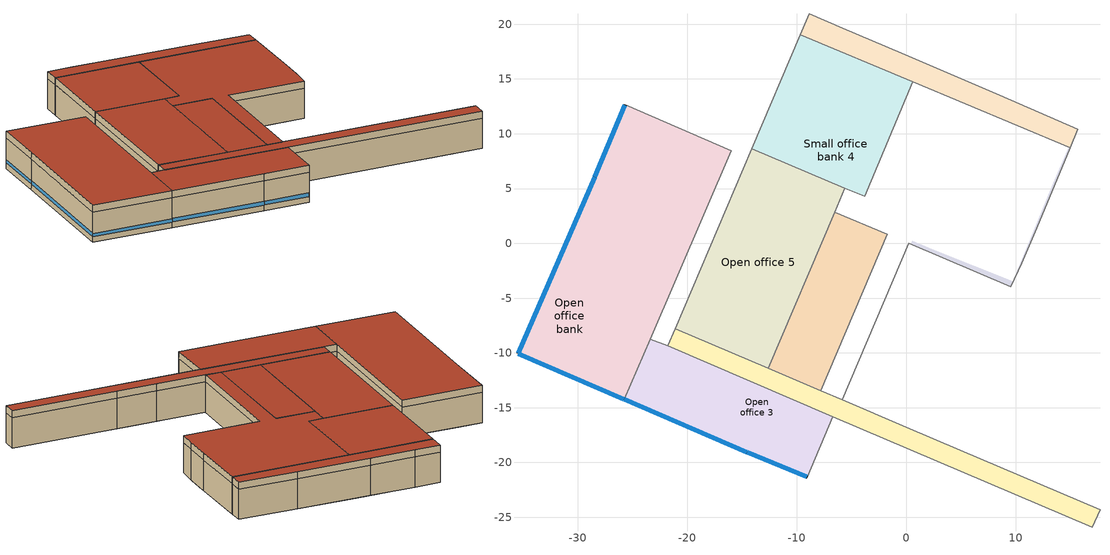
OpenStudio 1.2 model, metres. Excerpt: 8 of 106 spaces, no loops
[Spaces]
Open office bank
 floor to Bank of small office: -30.69,0.87 -26.68,-0.77 -29.69,-7.69 -24.01,-10.2 -25.7,-14.12 -35.44,-10.07 z4.88
 floor ground: -35.44,-10.07 -25.7,-14.12 -25.75,-14.24 z4.88; -25.67,12.63 -22.85,11.41 -24.47,6.9 -27.61,8.03 z4.88
 floor to 116: -25.79,-2.12 -24.07,-2.79 -21.33,-3.94 -23.44,-8.85 -27.94,-6.97 z4.88
 floor to Legal office: -22.85,11.41 -18.76,9.66 -20.03,6.74 -20.06,6.66 -21.25,3.9 -24.33,4.96 -28.2,6.62 -27.61,8.03 -24.47,6.9 z4.88
 floor to 127: -18.76,9.66 -15.98,8.46 -17.2,5.64 -17.37,5.71 -20.06,6.66 -20.03,6.74 z4.88
 floor to Legal corridor: -24.33,4.96 -21.25,3.9 -21.6,2.92 -18.96,1.83 -19.87,-0.4 -22.62,0.73 -24.07,-2.79 -25.79,-2.12 -27.94,-6.97 -23.44,-8.85 -24.01,-10.2 -29.69,-7.69 -26.68,-0.77 z4.88
 floor to 111: -28.2,6.62 -24.33,4.96 -26.68,-0.77 -30.69,0.87 -28.44,6.06 z4.88
 floor to Sm office: -20.06,6.66 -17.37,5.71 -18.96,1.83 -21.6,2.92 -21.25,3.9 z4.88
 floor to Courtroom 1: -17.37,5.71 -17.2,5.64 -21.33,-3.94 -19.87,-0.4 z4.88
 floor to 120: -22.62,0.73 -19.87,-0.4 -21.33,-3.94 -24.07,-2.79 z4.88
 wall outside: -25.67,12.63 -28.44,6.06 -35.44,-10.07 -25.75,-14.24 z4.88:8.84; -25.67,12.63 -28.44,6.06 -35.44,-10.07 -25.75,-14.24 z8.84:9.75
 wall to Small office bank: -15.98,8.46 -25.67,12.63 z4.88:8.84; -15.98,8.46 -25.67,12.63 z8.84:9.75
 wall to Corridor 7: -23.39,-8.75 -15.98,8.46 z4.88:8.84; -23.39,-8.75 -15.98,8.46 z8.84:9.75
 wall to Open office 3: -25.75,-14.24 -23.39,-8.75 z4.88:8.84; -25.75,-14.24 -23.39,-8.75 z8.84:9.75
 window (Dbl Blue 6mm/6mm Air): -28.45,6.03 -35.43,-10.04 / -25.69,12.6 -28.42,6.1 / -35.41,-10.08 -25.79,-14.22 z5.64:6.04
 roof outside: -28.44,6.06 -35.44,-10.07 -25.75,-14.24 -23.39,-8.75 -15.98,8.46 -25.67,12.63 z9.75
Open office 3
 floor to Bank of small office: -24.01,-10.2 -15.45,-13.98 -17.1,-17.71 -25.7,-14.12 z4.88
 floor to 116: -23.39,-8.75 -21.76,-9.35 -16.01,-11.83 -16.06,-11.93 -23.44,-8.85 z4.88
 floor to Legal corridor: -23.44,-8.85 -16.06,-11.93 -13.4,-13.12 -13.34,-12.98 -6.72,-15.84 -7.88,-18.58 -13.33,-16.25 -14.54,-19.06 -17.1,-17.71 -15.45,-13.98 -24.01,-10.2 z4.88
 floor ground: -25.7,-14.12 -17.1,-17.71 -14.54,-19.06 -25.75,-14.24 z4.88; -13.33,-16.25 -7.88,-18.58 -9.05,-21.34 -14.54,-19.06 z4.88
 floor to Judges chambers: -16.01,-11.83 -13.34,-12.98 -13.4,-13.12 -16.06,-11.93 z4.88
 wall outside: -25.75,-14.24 -14.54,-19.06 -9.05,-21.34 z4.88:8.84; -25.75,-14.24 -14.54,-19.06 -9.05,-21.34 z8.84:9.75
 wall to Corridor 7: -21.76,-9.35 -23.39,-8.75 z4.88:8.84; -21.76,-9.35 -23.39,-8.75 z8.84:9.75
 wall to Corridor 4: -6.72,-15.84 -21.76,-9.35 z4.88:8.84; -6.72,-15.84 -21.76,-9.35 z8.84:9.75
 wall to Small office bank 2: -9.05,-21.34 -6.72,-15.84 z4.88:8.84; -9.05,-21.34 -6.72,-15.84 z8.84:9.75
 window (Dbl Blue 6mm/6mm Air): -14.51,-19.08 -9.09,-21.32 / -25.72,-14.25 -14.58,-19.05 z5.64:6.11
 roof outside: -25.75,-14.24 -14.54,-19.06 -9.05,-21.34 -6.72,-15.84 -21.76,-9.35 -23.39,-8.75 z9.75
Corridor 4
 floor to Small office 3: 3.51,-18.28 10.95,-21.44 10.25,-23.06 2.82,-19.9 z4.88
 floor to Storage 1: 10.95,-21.44 17.68,-24.31 16.99,-25.92 10.25,-23.06 z4.88
 floor to Corridor 1: -5.86,-14.29 -1.63,-16.09 -2.31,-17.71 -6.54,-15.92 -5.9,-14.39 z4.88
 floor to Waiting area: -1.63,-16.09 3.51,-18.28 2.82,-19.9 -2.31,-17.71 z4.88
 floor to 116: -21.1,-7.8 -15.3,-10.27 -16.01,-11.83 -21.76,-9.35 z4.88
 floor to Legal corridor: -12.7,-11.45 -5.9,-14.39 -6.54,-15.92 -6.72,-15.84 -13.34,-12.98 z4.88
 floor to Restroom 1: -12.72,-11.37 -12.19,-11.6 -10.84,-12.17 -10.87,-12.24 -12.7,-11.45 z4.88
 floor to Small office 5: -10.84,-12.17 -5.86,-14.29 -5.9,-14.39 -10.87,-12.24 z4.88
 floor to Judges chambers: -15.3,-10.27 -12.72,-11.37 -12.7,-11.45 -13.34,-12.98 -16.01,-11.83 z4.88
 wall to Small office bank 2: -6.72,-15.84 16.99,-25.92 z4.88:8.84; -6.72,-15.84 16.99,-25.92 z8.84:9.75
 wall to Corridor 7: -21.1,-7.8 -21.76,-9.35 z4.88:8.84; -21.1,-7.8 -21.76,-9.35 z8.84:9.75
 wall to Open office 5: -12.61,-11.42 -21.1,-7.8 z4.88:8.84; -12.61,-11.42 -21.1,-7.8 z8.84:9.75
 wall to Small office 7: -7.8,-13.47 -12.61,-11.42 z4.88:8.84; -7.8,-13.47 -12.61,-11.42 z8.84:9.75
 wall to Upstairs corridor: -5.86,-14.29 -7.8,-13.47 z4.88:8.84; -5.86,-14.29 -7.8,-13.47 z8.84:9.75
 wall to Open office 8: 0.01,-16.79 -5.86,-14.29 z4.88:8.84; 0.01,-16.79 -5.86,-14.29 z8.84:9.75
 wall to Break room 3: 4.93,-18.88 0.01,-16.79 z4.88:8.84; 4.93,-18.88 0.01,-16.79 z8.84:9.75
 wall to Small office 12: 17.68,-24.31 4.93,-18.88 z4.88:8.84; 17.68,-24.31 4.93,-18.88 z8.84:9.75
 wall to Corridor 3: 16.99,-25.92 17.68,-24.31 z4.88:8.84; 16.99,-25.92 17.68,-24.31 z8.84:9.75
 roof outside: 17.68,-24.31 4.93,-18.88 0.01,-16.79 -5.86,-14.29 -7.8,-13.47 -12.61,-11.42 -21.1,-7.8 -21.76,-9.35 -6.72,-15.84 16.99,-25.92 z9.75
Small office bank 4
 floor to Service section: -9.68,19.03 0.59,14.74 0.33,14.11 -0.82,11.46 -11.03,15.86 z4.88
 floor to 127: -11.87,13.88 -8.98,12.61 -11.16,7.37 -14.11,8.62 z4.88
 floor to Installation officer: -8.98,12.61 -1.67,9.49 -3.89,4.35 -5.59,5.01 -11.16,7.37 z4.88
 floor to Hallway 1: -11.03,15.86 -0.82,11.46 -1.67,9.49 -8.98,12.61 -11.87,13.88 z4.88
 floor to Central 2 story lobby: 0.33,14.11 -3.77,4.3 -3.89,4.35 z4.88
 wall to Corridor 6: 0.59,14.74 -9.68,19.03 z4.88:8.84; 0.59,14.74 -9.68,19.03 z8.84:9.75
 wall to Upstairs corridor: -5.59,5.01 -3.77,4.3 0.59,14.74 z4.88:8.84; -5.59,5.01 -3.77,4.3 0.59,14.74 z8.84:9.75
 wall to Open office 5: -14.11,8.62 -5.59,5.01 z4.88:8.84; -14.11,8.62 -5.59,5.01 z8.84:9.75
 wall to Corridor 7: -9.68,19.03 -14.11,8.62 z4.88:8.84; -9.68,19.03 -14.11,8.62 z8.84:9.75
 roof outside: -14.11,8.62 -5.59,5.01 -3.77,4.3 0.59,14.74 -9.68,19.03 z9.75
Open office 5
 floor to 116: -19.75,-4.64 -13.89,-7.21 -15.3,-10.27 -21.1,-7.8 z4.88
 floor to 127: -14.11,8.62 -11.16,7.37 -12.66,3.78 -15.65,5.01 z4.88
 floor to Installation officer: -11.16,7.37 -5.59,5.01 -7.13,1.4 -12.66,3.78 z4.88
 floor to Courtroom 1: -15.65,5.01 -12.66,3.78 -7.13,1.4 -11.38,-8.52 -13.89,-7.21 -19.75,-4.64 z4.88
 floor to Restroom 1: -13.89,-7.21 -11.38,-8.52 -12.61,-11.42 -12.72,-11.37 z4.88
 floor to Judges chambers: -13.89,-7.21 -12.72,-11.37 -15.3,-10.27 z4.88
 wall to Corridor 7: -14.11,8.62 -21.1,-7.8 z4.88:8.84; -14.11,8.62 -21.1,-7.8 z8.84:9.75
 wall to Upstairs corridor: -6.51,2.85 -5.59,5.01 z4.88:8.84; -6.51,2.85 -5.59,5.01 z8.84:9.75
 wall to Small office 7: -12.61,-11.42 -6.51,2.85 z4.88:8.84; -12.61,-11.42 -6.51,2.85 z8.84:9.75
 roof outside: -12.61,-11.42 -6.51,2.85 -5.59,5.01 -14.11,8.62 -21.1,-7.8 z9.75
Small office 7
 floor to Deliberation: -4.85,2.14 -1.72,0.81 -4.34,-5.34 -7.22,-4.17 -7.56,-4.12 -5.48,0.69 z4.88
 floor to Installation officer: -6.51,2.85 -4.85,2.14 -5.48,0.69 -7.13,1.4 z4.88
 floor to Courtroom 1: -7.13,1.4 -5.48,0.69 -7.56,-4.12 -9.18,-8.17 -9.74,-9.37 -11.38,-8.52 z4.88
 floor to Restroom 1: -11.38,-8.52 -9.74,-9.37 -10.84,-12.17 -12.61,-11.42 z4.88
 floor to Break room 2: -7.56,-4.12 -7.22,-4.17 -4.34,-5.34 -6.1,-9.48 -9.18,-8.17 z4.88
 floor to Small office 5: -9.18,-8.17 -6.1,-9.48 -7.8,-13.47 -10.84,-12.17 -9.74,-9.37 z4.88
 wall to Upstairs corridor: -7.8,-13.47 -1.72,0.81 -6.51,2.85 z4.88:8.84; -7.8,-13.47 -1.72,0.81 -6.51,2.85 z8.84:9.75
 roof outside: -12.61,-11.42 -7.8,-13.47 -1.72,0.81 -6.51,2.85 z9.75
Upstairs corridor
 floor to Corridor 1: 0.55,0.25 2.37,-0.54 2.23,-0.87 0.4,-0.09 z4.88
 floor to 171: 11.63,1.15 11.78,1.08 10.53,-1.83 10.09,-2.76 10.02,-2.73 z4.88
 floor to Mech room: 2.37,-0.54 9.72,-3.45 9.5,-3.96 2.23,-0.87 z4.88
 floor to Rm 151: 14.82,8.79 14.95,8.74 13.45,5.12 13.3,5.18 z4.88
 floor to Travel office: 13.3,5.18 13.45,5.12 11.92,1.39 11.78,1.08 11.63,1.15 z4.88
 wall to Corridor 6: 14.95,8.74 0.59,14.74 z4.88:8.84; 14.95,8.74 0.59,14.74 z8.84:9.75
 wall to Open office 7: 11.92,1.39 14.95,8.74 z4.88:8.84; 11.92,1.39 14.95,8.74 z8.84:9.75
 wall to Open office 8: -5.86,-14.29 0.21,-0.01 9.52,-3.97 10.53,-1.83 11.92,1.39 z4.88:8.84; -5.86,-14.29 0.21,-0.01 9.52,-3.97 10.53,-1.83 11.92,1.39 z8.84:9.75
 roof outside: -5.86,-14.29 0.21,-0.01 9.52,-3.97 10.53,-1.83 11.92,1.39 14.95,8.74 0.59,14.74 -3.77,4.3 -5.59,5.01 -6.51,2.85 -1.72,0.81 -7.8,-13.47 z9.75
Corridor 6
 floor to Rm 151: 15.03,9.28 15.15,9.23 14.95,8.74 14.82,8.79 z4.88
 floor to Service section: -8.86,20.96 1.39,16.56 0.59,14.74 -9.68,19.03 z4.88
 floor to Central 2 story lobby: 1.39,16.56 8.54,13.5 15.64,10.39 15.15,9.23 15.03,9.28 14.82,8.79 0.59,14.74 z4.88
 wall to Corridor 7: -8.86,20.96 -9.68,19.03 z4.88:8.84; -8.86,20.96 -9.68,19.03 z8.84:9.75
 wall to Small office 9: -5.8,19.65 -8.86,20.96 z4.88:8.84; -5.8,19.65 -8.86,20.96 z8.84:9.75
 wall to Open office 6: -0.4,17.33 -5.8,19.65 z4.88:8.84; -0.4,17.33 -5.8,19.65 z8.84:9.75
 wall to Upstairs restroom: 8.54,13.5 -0.4,17.33 z4.88:8.84; 8.54,13.5 -0.4,17.33 z8.84:9.75
 wall to Small office 11: 15.64,10.39 8.54,13.5 z4.88:8.84; 15.64,10.39 8.54,13.5 z8.84:9.75
 wall to Open office 7: 14.95,8.74 15.64,10.39 z4.88:8.84; 14.95,8.74 15.64,10.39 z8.84:9.75
 roof outside: 15.64,10.39 8.54,13.5 -0.4,17.33 -5.8,19.65 -8.86,20.96 -9.68,19.03 0.59,14.74 14.95,8.74 z9.75
[Site]
Building 662 final: Latitude {deg}=30.067; Longitude {deg}=-85.567; Time Zone {hr}=-6; Elevation {m}=5
[SizingPeriod:DesignDay] Barometric Pressure {Pa}=101241; Sky Clearness=0; Rain Indicator=0; Snow Indicator=0; Day of Month=21; Daylight Saving Time Indicator=0; Dry-Bulb Temperature Range Modifier Type=DefaultMultipliers
Name | Maximum Dry-Bulb Temperature {C} | Daily Dry-Bulb Temperature Range {deltaC} | Humidity Indicating Conditions at Maximum Dry-Bulb {BasedOnField A3} | Wind Speed {m/s} | Wind Direction {deg} | Month | Day Type | Humidity Indicating Type | Solar Model Indicator | ASHRAE Taub | ASHRAE Taud
Tyndall Afb Ann Hum_n 99.6% Condns DP=>MCDB | 3.9 | 0 | -9.8 | 4 | 0 | 1 | WinterDesignDay | Dewpoint | ASHRAEClearSky
Tyndall Afb Ann Clg .4% Condns DB=>MWB | 32.9 | 7 | 25.8 | 3.9 | 240 | 7 | SummerDesignDay | Wetbulb | ASHRAETau | 0.519 | 1.937
Tyndall Afb Ann Htg 99.6% Condns DB | 0 | 0 | 0 | 4 | 0 | 1 | WinterDesignDay | Wetbulb | ASHRAEClearSky
Tyndall Afb Ann Clg .4% Condns Enth=>MDB | 30.9 | 7 | 88400 | 3.9 | 240 | 7 | SummerDesignDay | Enthalpy | ASHRAETau | 0.519 | 1.937
[Building]
Building 662: Default Construction Set=Default Construction Set 1; Default Schedule Set=Default Schedule Set 1
[ClimateZones]
Climate Zone Institution Name 1=ASHRAE; Climate Zone Document Name 1=ANSI/ASHRAE Standard 169; Climate Zone Document Year 1=2006; Climate Zone Institution Name 2=CEC; Climate Zone Document Name 2=California Climate Zone Descriptions; Climate Zone Document Year 2=1995
[Construction]
SLAB-ON-GRADE-FLOOR: Heavyweight Concrete - 8 in. - 140 lb/ft3
INTERIOR-WALL: Concrete Block - 10 in. - 105 lb/ft3 - Solid Grouted
INTERIOR-FLOOR: Carpet - 1/2 in., Lightweight Concrete - 6 in. - 80 lb/ft3
EXTERIOR-WALL: Brick - Fired Clay - 4 in. - 130 lb/ft3, Concrete Block - 10 in. - 115 lb/ft3 - Solid Grouted
EXTERIOR-ROOF: Built-up Roofing - 3/8 in., Cellular Polyisocyanurate - Gaspermeable Facers - 4 in., Metal Surface - 1/16 in., Steel-Framed - 4 in. Studs - 16 in. OC - R-0 Cavity Insulation
Dbl Blue 6mm/6mm Air: BLUE 6MM, AIR 6MM, CLEAR 6MM
[Material]
Name | Roughness | Thickness {m} | Conductivity {W/m-K} | Density {kg/m3} | Specific Heat {J/kg-K}
Heavyweight Concrete - 8 in. - 140 lb/ft3 | MediumRough | 0.2032 | 1.95 | 2242.58 | 900
Concrete Block - 10 in. - 105 lb/ft3 - Solid Grouted | MediumRough | 0.254 | 1.22594 | 1681.94 | 976.123
Carpet - 1/2 in. | MediumRough | 0.0127 | 0.06 | 288 | 1380
Lightweight Concrete - 6 in. - 80 lb/ft3 | MediumRough | 0.1524 | 0.53 | 1281.48 | 840
Brick - Fired Clay - 4 in. - 130 lb/ft3 | MediumRough | 0.1016 | 1.02 | 2082.4 | 790
Concrete Block - 10 in. - 115 lb/ft3 - Solid Grouted | MediumRough | 0.254 | 1.3269 | 1842.12 | 921.824
Built-up Roofing - 3/8 in. | Rough | 0.009525 | 0.16 | 1120 | 1460
Cellular Polyisocyanurate - Gaspermeable Facers - 4 in. | Rough | 0.1016 | 0.0245 | 32 | 920
Metal Surface - 1/16 in. | Smooth | 0.0015875 | 45.28 | 7824 | 500
Steel-Framed - 4 in. Studs - 16 in. OC - R-0 Cavity Insulation | Smooth | 0.0889 | 0.63825 | 81.3738 | 628.02
[WindowMaterial:Glazing] Optical Data Type=SpectralAverage; Thickness {m}=0.006; Infrared Transmittance at Normal Incidence=0; Front Side Infrared Hemispherical Emissivity=0.84; Back Side Infrared Hemispherical Emissivity=0.84; Conductivity {W/m-K}=0.9
Name | Solar Transmittance at Normal Incidence | Front Side Solar Reflectance at Normal Incidence | Back Side Solar Reflectance at Normal Incidence | Visible Transmittance at Normal Incidence | Front Side Visible Reflectance at Normal Incidence | Back Side Visible Reflectance at Normal Incidence
BLUE 6MM | 0.48 | 0.05 | 0.05 | 0.57 | 0.06 | 0.06
CLEAR 6MM | 0.775 | 0.071 | 0.071 | 0.881 | 0.08 | 0.08
[WindowMaterial:Gas]
AIR 6MM: Gas Type=Air; Thickness {m}=0.0063
[DefaultConstructionSet]
Default Construction Set 1: Default Exterior Surface Constructions=Default Surface Constructions 1; Default Interior Surface Constructions=Default Surface Constructions 3; Default Ground Contact Surface Constructions=Default Surface Constructions 2; Default Exterior SubSurface Constructions=Default Sub Surface Constructions 1; Default Interior SubSurface Constructions=Default Sub Surface Constructions 2
[DefaultSurfaceConstructions]
Name | Wall Construction | Roof Ceiling Construction | Floor Construction
Default Surface Constructions 1 | EXTERIOR-WALL | EXTERIOR-ROOF
Default Surface Constructions 2 |  |  | SLAB-ON-GRADE-FLOOR
Default Surface Constructions 3 | INTERIOR-WALL |  | INTERIOR-FLOOR
[DefaultSubSurfaceConstructions]
Default Sub Surface Constructions 1; Default Sub Surface Constructions 2
[ElectricEquipment:Definition] Design Level Calculation Method=EquipmentLevel
Name | Design Level {W}
Generic Water Cooler | 500
Generic CRT TV - 21 in | 135
Generic Mini-Fridge - 4.4 cubic foot | 31.68
Samsung -40-inch Class LED 6100 Series Smart TV | 48
Generic Coffee Maker - 100W | 5
Generic Refrigerator - 18 cubic foot | 200
Generic Microwave - 1460W | 73
Generic Desktop Printer | 40
Generic Network Printer | 600
Generic LCD Monitor - 20 in | 26
Generic Desktop Computer | 240
[People:Definition]
Low Activity - Office Work- Standing with Some Walking: Number of People Calculation Method=People; Number of People {people}=1; Fraction Radiant=0.3
[SpaceType] Design Specification Outdoor Air Object=Design Specification Outdoor Air 1
Small office; Corridor; Open office
[ThermalZone] Use Ideal Air Loads=No
Name | Thermostat
Ahu 2 g | thermostat-4dfa5627-e11c-462f-b139-0fd098325131
Ahu 2 k | thermostat-a34b495c-1d02-4ed6-bf4d-13160d69961b
Ahu 2 k 1 | thermostat-ac6e7f04-8408-4095-91e8-7744ebb48642
Ahu 2 l | thermostat-b18c36ee-3b70-4909-90e7-904646257e92
Ahu 2 f | thermostat-c6835033-7db8-4e67-8a9c-96cb4c8ed6c0
Ahu 2 n | thermostat-f72a43b7-9be9-4c5c-a5c7-08d2e13fcfdd
Ahu 2 j | thermostat-f8777171-6573-4112-8aa2-b994094bcf46
[DefaultScheduleSet]
Default Schedule Set 1: Hours of Operation Schedule=Default HVAC Operation 24/7-365; Number of People Schedule=Level Occupancy; People Activity Level Schedule=Default People Activity Schedule Very Low Activity - Seated Passive; Lighting Schedule=Level Lights; Electric Equipment Schedule=Level Equipment; Gas Equipment Schedule=Level Equipment; Infiltration Schedule=Infiltration Schedule 100% 24/7-365; Other Equipment Schedule=Level Elevators
[BuildingStory]
Level 1: Nominal Z Coordinate {m}=4.8768; Nominal Floor to Floor Height {m}=4.8768
[Space] Building Story=Level 1
Name | Space Type | Thermal Zone
Open office bank | Open office | Ahu 2 l
Open office 3 | Open office | Ahu 2 f
Corridor 4 | Corridor | Ahu 2 g
Small office bank 4 | Small office | Ahu 2 n
Open office 5 | Open office | Ahu 2 j
Small office 7 | Small office | Ahu 2 j
Upstairs corridor | Corridor | Ahu 2 k
Corridor 6 | Corridor | Ahu 2 k 1
[Lights]
Name | Lights Definition | Space or SpaceType | Multiplier
Avg Small office Small office bank 4 OS:Lights | (2) 32.0W T8 Linear Fluorescent (1) 0.88BF Fluorescent Electronic Non-Dimming | Small office bank 4 | 9
Avg Small office Small office bank 4 OS:Lights 1 | (3) 32.0W T8 Linear Fluorescent (3) 0.88BF Fluorescent Electronic Non-Dimming | Small office bank 4 | 4
Avg Small office Small office 7 OS:Lights | (2) 32.0W T8 Linear Fluorescent (1) 0.88BF Fluorescent Electronic Non-Dimming | Small office 7 | 5
Avg Small office Small office 7 OS:Lights 1 | (3) 32.0W T8 Linear Fluorescent (3) 0.88BF Fluorescent Electronic Non-Dimming | Small office 7 | 2
Avg Corridor Corridor 4 OS:Lights | (2) 32.0W T8 Linear Fluorescent (1) 0.88BF Fluorescent Electronic Non-Dimming | Corridor 4 | 5
Avg Corridor Upstairs corridor OS:Lights | (2) 32.0W T8 Linear Fluorescent (1) 0.88BF Fluorescent Electronic Non-Dimming | Upstairs corridor | 0
Avg Corridor Corridor 6 OS:Lights | (2) 32.0W T8 Linear Fluorescent (1) 0.88BF Fluorescent Electronic Non-Dimming | Corridor 6 | 4
Avg Open office Open office bank OS:Lights | (2) 32.0W T8 Linear Fluorescent (1) 0.88BF Fluorescent Electronic Non-Dimming | Open office bank | 31
Avg Open office Open office bank OS:Lights 1 | (3) 32.0W T8 Linear Fluorescent (3) 0.88BF Fluorescent Electronic Non-Dimming | Open office bank | 1
Avg Open office Open office bank OS:Lights 2 | (1) 23.0W  Compact Fluorescent | Open office bank | 3
Avg Open office Open office bank OS:Lights 3 | (3) 40.0W T12 Linear Fluorescent (3) 1.2BF Fluorescent Magnetic Non-Dimming | Open office bank | 2
Avg Open office Open office 3 OS:Lights | (2) 32.0W T8 Linear Fluorescent (1) 0.88BF Fluorescent Electronic Non-Dimming | Open office 3 | 13
Avg Open office Open office 3 OS:Lights 1 | (3) 32.0W T8 Linear Fluorescent (3) 0.88BF Fluorescent Electronic Non-Dimming | Open office 3 | 0
Avg Open office Open office 3 OS:Lights 2 | (1) 23.0W  Compact Fluorescent | Open office 3 | 1
Avg Open office Open office 3 OS:Lights 3 | (3) 40.0W T12 Linear Fluorescent (3) 1.2BF Fluorescent Magnetic Non-Dimming | Open office 3 | 1
Avg Open office Open office 5 OS:Lights | (2) 32.0W T8 Linear Fluorescent (1) 0.88BF Fluorescent Electronic Non-Dimming | Open office 5 | 20
Avg Open office Open office 5 OS:Lights 1 | (3) 32.0W T8 Linear Fluorescent (3) 0.88BF Fluorescent Electronic Non-Dimming | Open office 5 | 1
Avg Open office Open office 5 OS:Lights 2 | (1) 23.0W  Compact Fluorescent | Open office 5 | 2
Avg Open office Open office 5 OS:Lights 3 | (3) 40.0W T12 Linear Fluorescent (3) 1.2BF Fluorescent Magnetic Non-Dimming | Open office 5 | 1
[ElectricEquipment]
Name | Electric Equipment Definition | Space or SpaceType | Multiplier
Avg Small office Small office bank 4 OS:ElectricEquipment | Generic LCD Monitor - 20 in | Small office bank 4 | 7
Avg Small office Small office bank 4 OS:ElectricEquipment 1 | Generic Microwave - 1460W | Small office bank 4 | 1
Avg Small office Small office bank 4 OS:ElectricEquipment 2 | Generic Water Cooler | Small office bank 4 | 0
Avg Small office Small office bank 4 OS:ElectricEquipment 3 | Generic Mini-Fridge - 4.4 cubic foot | Small office bank 4 | 1
Avg Small office Small office bank 4 OS:ElectricEquipment 4 | Generic Network Printer | Small office bank 4 | 0
Avg Small office Small office bank 4 OS:ElectricEquipment 5 | Generic Coffee Maker - 100W | Small office bank 4 | 0
Avg Small office Small office bank 4 OS:ElectricEquipment 6 | Generic Refrigerator - 18 cubic foot | Small office bank 4 | 0
Avg Small office Small office bank 4 OS:ElectricEquipment 7 | Generic Desktop Printer | Small office bank 4 | 2
Avg Small office Small office bank 4 OS:ElectricEquipment 8 | Generic CRT TV - 21 in | Small office bank 4 | 1
Avg Small office Small office bank 4 OS:ElectricEquipment 9 | Generic Desktop Computer | Small office bank 4 | 4
Avg Small office Small office 7 OS:ElectricEquipment | Generic LCD Monitor - 20 in | Small office 7 | 4
Avg Small office Small office 7 OS:ElectricEquipment 1 | Generic Microwave - 1460W | Small office 7 | 0
Avg Small office Small office 7 OS:ElectricEquipment 2 | Generic Water Cooler | Small office 7 | 0
Avg Small office Small office 7 OS:ElectricEquipment 3 | Generic Mini-Fridge - 4.4 cubic foot | Small office 7 | 0
Avg Small office Small office 7 OS:ElectricEquipment 4 | Generic Network Printer | Small office 7 | 0
Avg Small office Small office 7 OS:ElectricEquipment 5 | Generic Coffee Maker - 100W | Small office 7 | 0
Avg Small office Small office 7 OS:ElectricEquipment 6 | Generic Refrigerator - 18 cubic foot | Small office 7 | 0
Avg Small office Small office 7 OS:ElectricEquipment 7 | Generic Desktop Printer | Small office 7 | 1
Avg Small office Small office 7 OS:ElectricEquipment 8 | Generic CRT TV - 21 in | Small office 7 | 0
Avg Small office Small office 7 OS:ElectricEquipment 9 | Generic Desktop Computer | Small office 7 | 3
Avg Open office Open office bank OS:ElectricEquipment | Generic LCD Monitor - 20 in | Open office bank | 18
Avg Open office Open office bank OS:ElectricEquipment 1 | Generic Microwave - 1460W | Open office bank | 0
Avg Open office Open office bank OS:ElectricEquipment 2 | Generic Mini-Fridge - 4.4 cubic foot | Open office bank | 0
Avg Open office Open office bank OS:ElectricEquipment 3 | Generic Network Printer | Open office bank | 3
Avg Open office Open office bank OS:ElectricEquipment 4 | Generic Coffee Maker - 100W | Open office bank | 0
Avg Open office Open office bank OS:ElectricEquipment 5 | Generic Refrigerator - 18 cubic foot | Open office bank | 0
Avg Open office Open office bank OS:ElectricEquipment 6 | Generic Desktop Printer | Open office bank | 2
Avg Open office Open office bank OS:ElectricEquipment 7 | Generic Desktop Computer | Open office bank | 13
Avg Open office Open office bank OS:ElectricEquipment 8 | Samsung -40-inch Class LED 6100 Series Smart TV | Open office bank | 1
Avg Open office Open office 3 OS:ElectricEquipment | Generic LCD Monitor - 20 in | Open office 3 | 8
Avg Open office Open office 3 OS:ElectricEquipment 1 | Generic Microwave - 1460W | Open office 3 | 0
Avg Open office Open office 3 OS:ElectricEquipment 2 | Generic Mini-Fridge - 4.4 cubic foot | Open office 3 | 0
Avg Open office Open office 3 OS:ElectricEquipment 3 | Generic Network Printer | Open office 3 | 1
Avg Open office Open office 3 OS:ElectricEquipment 4 | Generic Coffee Maker - 100W | Open office 3 | 0
Avg Open office Open office 3 OS:ElectricEquipment 5 | Generic Refrigerator - 18 cubic foot | Open office 3 | 0
Avg Open office Open office 3 OS:ElectricEquipment 6 | Generic Desktop Printer | Open office 3 | 1
Avg Open office Open office 3 OS:ElectricEquipment 7 | Generic Desktop Computer | Open office 3 | 5
Avg Open office Open office 3 OS:ElectricEquipment 8 | Samsung -40-inch Class LED 6100 Series Smart TV | Open office 3 | 0
Avg Open office Open office 5 OS:ElectricEquipment | Generic LCD Monitor - 20 in | Open office 5 | 12
Avg Open office Open office 5 OS:ElectricEquipment 1 | Generic Microwave - 1460W | Open office 5 | 0
Avg Open office Open office 5 OS:ElectricEquipment 2 | Generic Mini-Fridge - 4.4 cubic foot | Open office 5 | 0
Avg Open office Open office 5 OS:ElectricEquipment 3 | Generic Network Printer | Open office 5 | 2
Avg Open office Open office 5 OS:ElectricEquipment 4 | Generic Coffee Maker - 100W | Open office 5 | 0
Avg Open office Open office 5 OS:ElectricEquipment 5 | Generic Refrigerator - 18 cubic foot | Open office 5 | 0
Avg Open office Open office 5 OS:ElectricEquipment 6 | Generic Desktop Printer | Open office 5 | 1
Avg Open office Open office 5 OS:ElectricEquipment 7 | Generic Desktop Computer | Open office 5 | 8
Avg Open office Open office 5 OS:ElectricEquipment 8 | Samsung -40-inch Class LED 6100 Series Smart TV | Open office 5 | 0
[People] People Definition=Low Activity - Office Work- Standing with Some Walking
Name | Space or SpaceType | Multiplier
Avg Small office Small office bank 4 OS:People | Small office bank 4 | 4
Avg Small office Small office 7 OS:People | Small office 7 | 3
Avg Open office Open office bank OS:People | Open office bank | 13
Avg Open office Open office 3 OS:People | Open office 3 | 5
Avg Open office Open office 5 OS:People | Open office 5 | 8
[ThermostatSetpoint:DualSetpoint] Heating Setpoint Temperature Schedule=Building Thermostat Heating Setpoint; Cooling Setpoint Temperature Schedule=Building Thermostat Cooling Setpoint
thermostat-4dfa5627-e11c-462f-b139-0fd098325131; thermostat-a34b495c-1d02-4ed6-bf4d-13160d69961b; thermostat-ac6e7f04-8408-4095-91e8-7744ebb48642; thermostat-b18c36ee-3b70-4909-90e7-904646257e92; thermostat-c6835033-7db8-4e67-8a9c-96cb4c8ed6c0; thermostat-f72a43b7-9be9-4c5c-a5c7-08d2e13fcfdd; thermostat-f8777171-6573-4112-8aa2-b994094bcf46
[DesignSpecification:OutdoorAir]
Design Specification Outdoor Air 1: Outdoor Air Flow per Person {m3/s-person}=0.0107645
[SpaceInfiltration:DesignFlowRate] Design Flow Rate Calculation Method=AirChanges/Hour; Design Flow Rate=0; Air Changes per Hour=0.2
Name | Space or SpaceType
ASHRAE 90.1-2004 MediumOffice Infil 3 | Corridor
ASHRAE 90.1-2004 MediumOffice Infil 9 | Open office
ASHRAE 90.1-2004 MediumOffice Infil 11 | Small office
[Schedule:Day]
Schedule Day 2; Schedule Day 3; Schedule Day 4; All Weekends 12; Level Occupancy Winter Design Day 1; Schedule Day 5; All Weekends 13; Level Elevators Winter Design Day 1; Schedule Day 7; Schedule Day 8: 24, 0, 0
All Weekdays 10; Building Thermostat Cooling Setpoint Winter Design Day 1: 24, 0, 22.2222
All Weekends 10; Building Thermostat Cooling Setpoint Summer Design Day 1: 24, 0, 22.4444
All Weekdays 11; All Weekends 11; Building Thermostat Heating Setpoint Winter Design Day 1; Building Thermostat Heating Setpoint Summer Design Day 1: 24, 0, 20
All Weekdays 12: 6, 0, 0, 11, 15, 0.845, 12, 30, 0.4025, 18, 0, 0.845, 24, 0, 0
Level Occupancy Summer Design Day 1; Level Equipment Summer Design Day 1: 24, 0, 0.845
All Weekdays 13: 5, 30, 0, 19, 45, 0.2925, 24, 0, 0
Level Elevators Summer Design Day 1: 24, 0, 0.2925
All Weekdays 15: 4, 30, 0.3025, 6, 15, 0.6075, 18, 0, 0.845, 19, 45, 0.5975, 20, 30, 0.2975, 24, 0, 0.2975
All Weekends 15: 24, 0, 0.3
Level Equipment Winter Design Day 1: 24, 0, 0.2975
All Weekdays 16: 6, 15, 0.5, 11, 45, 0.85, 13, 30, 0.675, 18, 0, 0.8375, 24, 0, 0.1975
All Weekends 16: 24, 0, 0.2025
Level Lights Winter Design Day 1: 24, 0, 0.1975
Level Lights Summer Design Day 1: 24, 0, 0.85
Schedule Day 11; Schedule Day 12: 24, 0, 1
Schedule Day 13: 24, 0, 120
[Schedule:Ruleset]
Name | Default Day Schedule | Summer Design Day Schedule | Winter Design Day Schedule
Building Thermostat Cooling Setpoint | Schedule Day 2 | Building Thermostat Cooling Setpoint Summer Design Day 1 | Building Thermostat Cooling Setpoint Winter Design Day 1
Building Thermostat Heating Setpoint | Schedule Day 3 | Building Thermostat Heating Setpoint Summer Design Day 1 | Building Thermostat Heating Setpoint Winter Design Day 1
Level Occupancy | Schedule Day 4 | Level Occupancy Summer Design Day 1 | Level Occupancy Winter Design Day 1
Level Elevators | Schedule Day 5 | Level Elevators Summer Design Day 1 | Level Elevators Winter Design Day 1
Level Equipment | Schedule Day 7 | Level Equipment Summer Design Day 1 | Level Equipment Winter Design Day 1
Level Lights | Schedule Day 8 | Level Lights Summer Design Day 1 | Level Lights Winter Design Day 1
Default HVAC Operation 24/7-365 | Schedule Day 11
Infiltration Schedule 100% 24/7-365 | Schedule Day 12
Default People Activity Schedule Very Low Activity - Seated Passive | Schedule Day 13
[Schedule:Rule]
Name | Schedule Ruleset | Rule Order | Day Schedule | Apply Sunday | Apply Monday | Apply Tuesday | Apply Wednesday | Apply Thursday | Apply Friday | Apply Saturday
Building Thermostat Cooling Setpoint Default Weekday Schedule | Building Thermostat Cooling Setpoint | 1 | All Weekdays 10 | No | Yes | Yes | Yes | Yes | Yes | No
Building Thermostat Cooling Setpoint Default Weekend Schedule | Building Thermostat Cooling Setpoint | 0 | All Weekends 10 | Yes | No | No | No | No | No | Yes
Building Thermostat Heating Setpoint Default Weekday Schedule | Building Thermostat Heating Setpoint | 1 | All Weekdays 11 | No | Yes | Yes | Yes | Yes | Yes | No
Building Thermostat Heating Setpoint Default Weekend Schedule | Building Thermostat Heating Setpoint | 0 | All Weekends 11 | Yes | No | No | No | No | No | Yes
Level Occupancy Default Weekday Schedule | Level Occupancy | 1 | All Weekdays 12 | No | Yes | Yes | Yes | Yes | Yes | No
Level Occupancy Default Weekend Schedule | Level Occupancy | 0 | All Weekends 12 | Yes | No | No | No | No | No | Yes
Level Elevators Default Weekday Schedule | Level Elevators | 1 | All Weekdays 13 | No | Yes | Yes | Yes | Yes | Yes | No
Level Elevators Default Weekend Schedule | Level Elevators | 0 | All Weekends 13 | Yes | No | No | No | No | No | Yes
Level Equipment Default Weekday Schedule | Level Equipment | 1 | All Weekdays 15 | No | Yes | Yes | Yes | Yes | Yes | No
Level Equipment Default Weekend Schedule | Level Equipment | 0 | All Weekends 15 | Yes | No | No | No | No | No | Yes
Level Lights Default Weekday Schedule | Level Lights | 1 | All Weekdays 16 | No | Yes | Yes | Yes | Yes | Yes | No
Level Lights Default Weekend Schedule | Level Lights | 0 | All Weekends 16 | Yes | No | No | No | No | No | Yes
